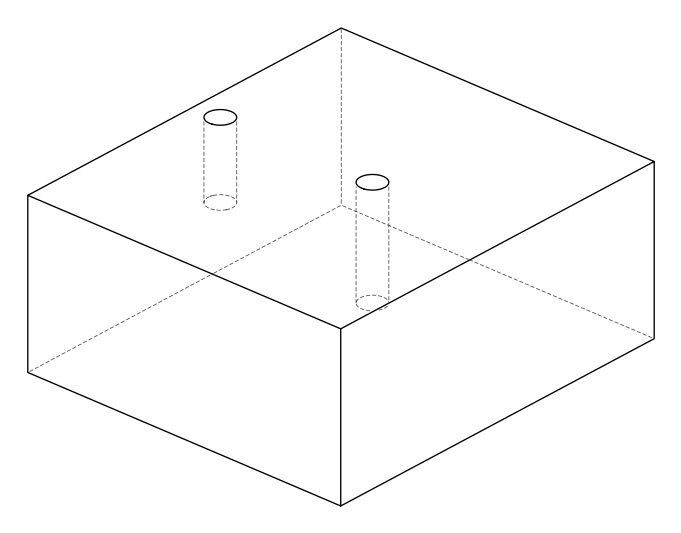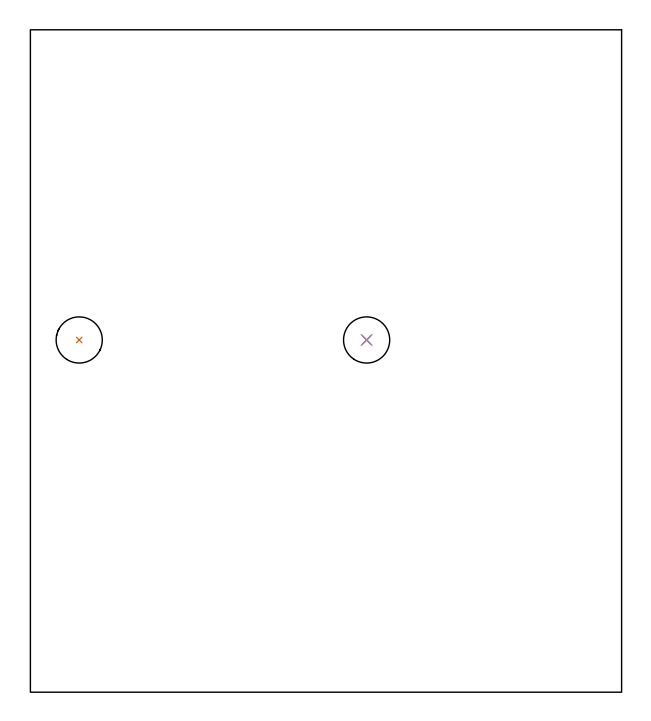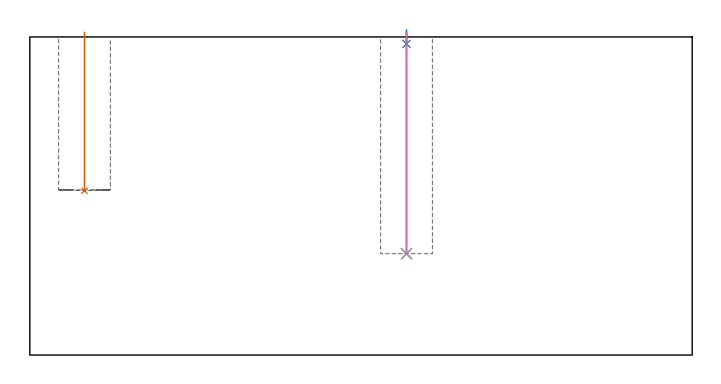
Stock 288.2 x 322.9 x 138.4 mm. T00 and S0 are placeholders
(PLAN: 4 operations, 3 tool changes, 1.1 min)
(1 INDEXABLE_INSERT_DRILL_BLIND_HOLE_FROM_SOLID | STEP1POCKET | NXT0302_016 | 0.28 min | 26475 mm3)
(2 SPOT_DRILL | STEP1POCKET_1 | NXT0321_9005460120000 | 0.05 min | 182 mm3)
(3 DRILL_BLIND_HOLE_INTO_CENTER | STEP1POCKET_1 | UGT0301_515 | 0.39 min | 10188 mm3)
(4 DRILL_TO_ENLARGE_BLIND_HOLE | STEP1POCKET_1 | UGT0301_378 | 0.39 min | 27090 mm3)
(TOOL NXT0302_016 | Index. Insert Drill 22.5mm [880-D2250L25-03] | D22.5 PA176 FL68 Z2)
(TOOL NXT0321_9005460120000 | NC Spot Drill, 142deg, 12mm, Carbide, Uncoated | D12 PA142 FL30 Z2)
(TOOL UGT0301_515 | Carbide Drill 12.0 mm | D12 PA118 FL101 Z2)
(TOOL UGT0301_378 | Twist Drill Flat Bottom 22.5 mm | D22.5 PA180 FL155 Z2)
(OP 1 INDEXABLE_INSERT_DRILL_BLIND_HOLE_FROM_SOLID)
G17 G21 G94 G90
T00 M6
G54
G17 G0 G90 X23.8 Y171.7 S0 M3
G43 Z148.4 H1
G94 G81 G98 Z71.5 F250. R140.4
G80
M5
M2
(OP 2 SPOT_DRILL)
G17 G21 G94 G90
T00 M6
G54
G17 G0 G90 X163.9 Y171.7 S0 M3
G43 Z148.4 H0
G94 G81 G98 Z135.4 F250. R141.4
G80
M5
M2
(OP 3 DRILL_BLIND_HOLE_INTO_CENTER)
G17 G21 G94 G90
T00 M6
G54
G17 G0 G90 X163.9 Y171.7 S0 M3
G43 Z148.4 H0
G94 G81 G98 Z44.1 F250. R140.4
G80
M5
M2
(OP 4 DRILL_TO_ENLARGE_BLIND_HOLE)
G17 G21 G94 G90
T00 M6
G54
G17 G0 G90 X163.9 Y171.7 S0 M3
G43 Z148.4 H0
G94 G73 G98 Z44.1 F250. Q18.86 R140.4
G80
M5
M2
